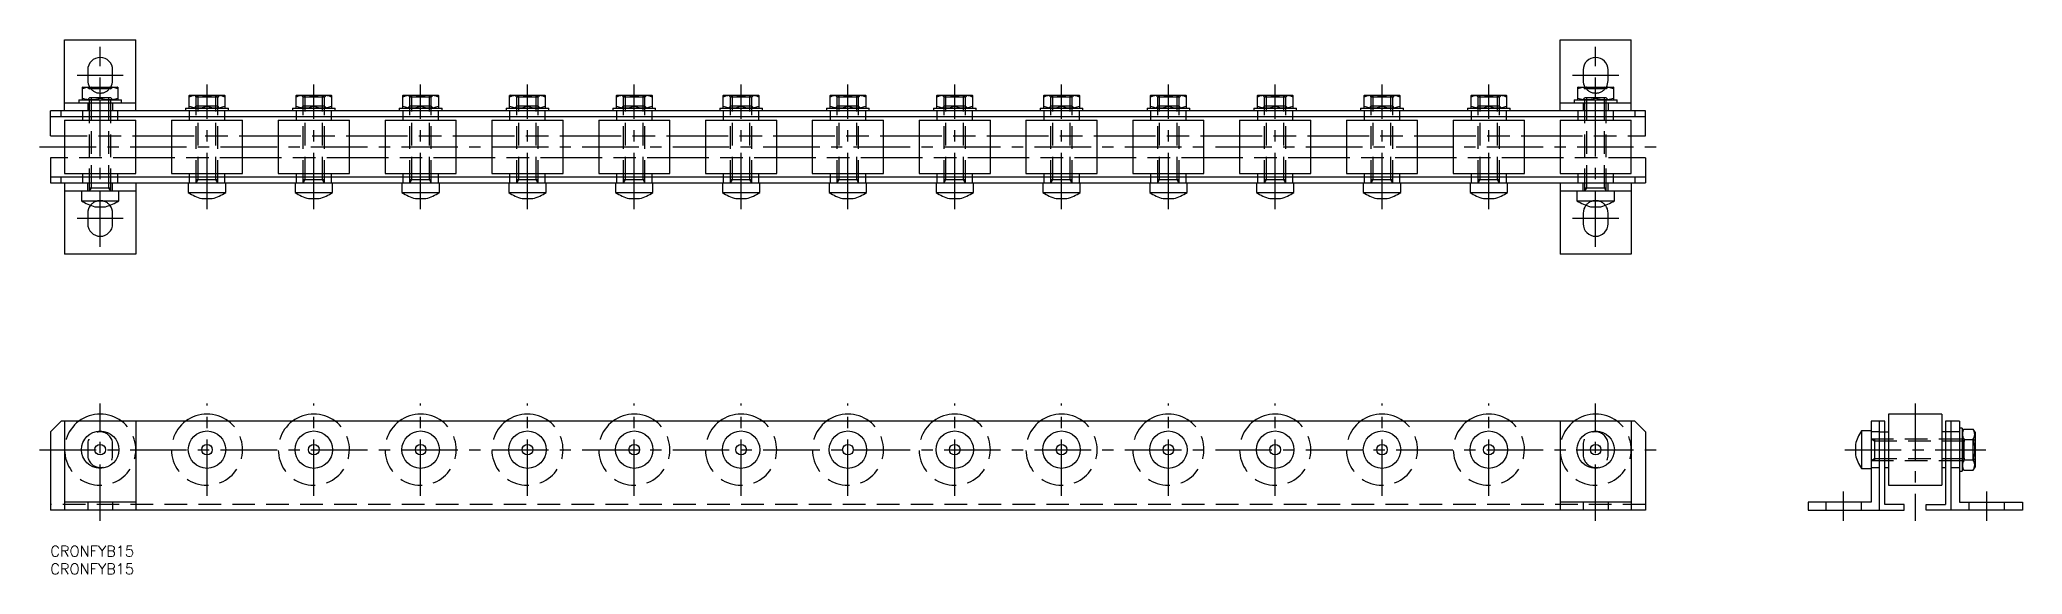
# Model space of a CAD drawing. Extents: x -3 to 554, y -8 to 142.
import ezdxf

# ---------------------------------------------------------------- set-up
doc = ezdxf.new("R2010")
doc.units = 0
doc.header["$LTSCALE"] = 0.5
doc.linetypes.add('CENTER', pattern=[50.8, 31.75, -6.35, 6.35, -6.35])
doc.linetypes.add('DASHED', pattern=[19.05, 12.7, -6.35])
for name, color, linetype in [('MSM_CENTER', 1, 'CENTER'), ('MSM_CONTINUOUS', 7, 'CONTINUOUS'), ('MSM_DASHED', 4, 'DASHED'), ('MSM_PART_NUMBER', 7, 'CONTINUOUS')]:
    doc.layers.add(name, color=color, linetype=linetype)
doc.styles.get("Standard").update_dxf_attribs({"font": 'txt.shx', "height": 3, "bigfont": 'bigfont.shx'})

# ---------------------------------------------------------------- blocks, each defined once
blk = doc.blocks.new('*U45')
at = {"layer": 'MSM_PART_NUMBER'}
blk.add_text('CRONFYB15', height=3, dxfattribs=at).set_placement((0, -3))
blk = doc.blocks.new('*U46')
at = {"layer": 'MSM_PART_NUMBER'}
blk.add_text('CRONFYB15', height=3, dxfattribs=at).set_placement((0, -8))

msp = doc.modelspace()

# ---------------------------------------------------------------- linework, layer by layer
at = {"layer": 'MSM_CENTER'}
for p, q in [((14, 83.91), (14, 140.11)), ((434, 83.91), (434, 140.11)), ((7.5, 132.11), (20.5, 132.11)), ((44, 94.51), (44, 129.51)), ((74, 94.51), (74, 129.51)), ((104, 94.51), (104, 129.51)), ((134, 94.51), (134, 129.51)), ((164, 94.51), (164, 129.51)), ((194, 94.51), (194, 129.51)), ((224, 94.51), (224, 129.51)), ((254, 94.51), (254, 129.51)), ((284, 94.51), (284, 129.51)), ((314, 94.51), (314, 129.51)), ((344, 94.51), (344, 129.51)), ((374, 94.51), (374, 129.51)), ((404, 94.51), (404, 129.51)), ((427.5, 132.11), (440.5, 132.11)), ((-3, 112.01), (451, 112.01)), ((20.5, 91.91), (7.5, 91.91)), ((440.5, 91.91), (427.5, 91.91)), ((14, 7), (14, 40)), ((44, 14), (44, 40)), ((74, 14), (74, 40)), ((104, 14), (104, 40)), ((134, 14), (134, 40)), ((164, 14), (164, 40)), ((194, 14), (194, 40)), ((224, 14), (224, 40)), ((254, 14), (254, 40)), ((284, 14), (284, 40)), ((314, 14), (314, 40)), ((344, 14), (344, 40)), ((374, 14), (374, 40)), ((404, 14), (404, 40)), ((434, 7), (434, 40)), ((523.74, 40), (523.74, 7)), ((-3, 27), (451, 27)), ((503.94, 27), (543.54, 27)), ((503.64, 7), (503.64, 15.3)), ((543.84, 7), (543.84, 15.3))]:
    msp.add_line(p, q, dxfattribs=at)
at = {"layer": 'MSM_CONTINUOUS'}
for p, q in [((4, 122.11), (4, 142.11)), ((4, 142.11), (24, 142.11)), ((24, 122.11), (24, 142.11)), ((424, 122.11), (424, 142.11)), ((424, 142.11), (444, 142.11)), ((444, 122.11), (444, 142.11)), ((9.1, 128.81), (9, 128.75)), ((9, 125.27), (9, 128.75)), ((9.1, 128.81), (18.9, 128.81)), ((10.5, 133.61), (10.5, 130.61)), ((14, 125.72), (14, 128.31)), ((17.5, 130.61), (17.5, 133.61)), ((19, 128.75), (18.9, 128.81)), ((19, 128.75), (19, 125.27)), ((429.1, 128.81), (429, 128.75)), ((429, 125.27), (429, 128.75)), ((429.1, 128.81), (438.9, 128.81)), ((430.5, 133.61), (430.5, 130.61)), ((434, 125.72), (434, 128.31)), ((437.5, 130.61), (437.5, 133.61)), ((439, 128.75), (438.9, 128.81)), ((439, 128.75), (439, 125.27)), ((4, 124.41), (24, 124.41)), ((8, 125.21), (8, 124.41)), ((8, 125.21), (20, 125.21)), ((9, 125.27), (9.1, 125.21)), ((18.9, 125.21), (19, 125.27)), ((20, 124.41), (20, 125.21)), ((38, 122.91), (38, 122.11)), ((38, 122.91), (50, 122.91)), ((39.1, 126.51), (39, 126.45)), ((39, 122.97), (39, 126.45)), ((39, 122.97), (39.1, 122.91)), ((39.1, 126.51), (48.9, 126.51)), ((44, 123.42), (44, 126.01)), ((49, 126.45), (48.9, 126.51)), ((48.9, 122.91), (49, 122.97)), ((49, 126.45), (49, 122.97)), ((50, 122.11), (50, 122.91)), ((68, 122.91), (68, 122.11)), ((68, 122.91), (80, 122.91)), ((69.1, 126.51), (69, 126.45)), ((69, 122.97), (69, 126.45)), ((69, 122.97), (69.1, 122.91)), ((69.1, 126.51), (78.9, 126.51)), ((74, 123.42), (74, 126.01)), ((79, 126.45), (78.9, 126.51)), ((78.9, 122.91), (79, 122.97)), ((79, 126.45), (79, 122.97)), ((80, 122.11), (80, 122.91)), ((98, 122.91), (98, 122.11)), ((98, 122.91), (110, 122.91)), ((99.1, 126.51), (99, 126.45)), ((99, 122.97), (99, 126.45)), ((99, 122.97), (99.1, 122.91)), ((99.1, 126.51), (108.9, 126.51)), ((104, 123.42), (104, 126.01)), ((109, 126.45), (108.9, 126.51)), ((108.9, 122.91), (109, 122.97)), ((109, 126.45), (109, 122.97)), ((110, 122.11), (110, 122.91)), ((128, 122.91), (128, 122.11)), ((128, 122.91), (140, 122.91)), ((129.1, 126.51), (129, 126.45)), ((129, 122.97), (129, 126.45)), ((129, 122.97), (129.1, 122.91)), ((129.1, 126.51), (138.9, 126.51)), ((134, 123.42), (134, 126.01)), ((139, 126.45), (138.9, 126.51)), ((138.9, 122.91), (139, 122.97)), ((139, 126.45), (139, 122.97)), ((140, 122.11), (140, 122.91)), ((158, 122.91), (158, 122.11)), ((158, 122.91), (170, 122.91)), ((159.1, 126.51), (159, 126.45)), ((159, 122.97), (159, 126.45)), ((159, 122.97), (159.1, 122.91)), ((159.1, 126.51), (168.9, 126.51)), ((164, 123.42), (164, 126.01)), ((169, 126.45), (168.9, 126.51)), ((168.9, 122.91), (169, 122.97)), ((169, 126.45), (169, 122.97)), ((170, 122.11), (170, 122.91)), ((188, 122.91), (188, 122.11)), ((188, 122.91), (200, 122.91)), ((189.1, 126.51), (189, 126.45)), ((189, 122.97), (189, 126.45)), ((189, 122.97), (189.1, 122.91)), ((189.1, 126.51), (198.9, 126.51)), ((194, 123.42), (194, 126.01)), ((199, 126.45), (198.9, 126.51)), ((198.9, 122.91), (199, 122.97)), ((199, 126.45), (199, 122.97)), ((200, 122.11), (200, 122.91)), ((218, 122.91), (218, 122.11)), ((218, 122.91), (230, 122.91)), ((219.1, 126.51), (219, 126.45)), ((219, 122.97), (219, 126.45)), ((219, 122.97), (219.1, 122.91)), ((219.1, 126.51), (228.9, 126.51)), ((224, 123.42), (224, 126.01)), ((229, 126.45), (228.9, 126.51)), ((228.9, 122.91), (229, 122.97)), ((229, 126.45), (229, 122.97)), ((230, 122.11), (230, 122.91)), ((248, 122.91), (248, 122.11)), ((248, 122.91), (260, 122.91)), ((249.1, 126.51), (249, 126.45)), ((249, 122.97), (249, 126.45)), ((249, 122.97), (249.1, 122.91)), ((249.1, 126.51), (258.9, 126.51)), ((254, 123.42), (254, 126.01)), ((259, 126.45), (258.9, 126.51)), ((258.9, 122.91), (259, 122.97)), ((259, 126.45), (259, 122.97)), ((260, 122.11), (260, 122.91)), ((278, 122.91), (278, 122.11)), ((278, 122.91), (290, 122.91)), ((279.1, 126.51), (279, 126.45)), ((279, 122.97), (279, 126.45)), ((279, 122.97), (279.1, 122.91)), ((279.1, 126.51), (288.9, 126.51)), ((284, 123.42), (284, 126.01)), ((289, 126.45), (288.9, 126.51)), ((288.9, 122.91), (289, 122.97)), ((289, 126.45), (289, 122.97)), ((290, 122.11), (290, 122.91)), ((308, 122.91), (308, 122.11)), ((308, 122.91), (320, 122.91)), ((309.1, 126.51), (309, 126.45)), ((309, 122.97), (309, 126.45)), ((309, 122.97), (309.1, 122.91)), ((309.1, 126.51), (318.9, 126.51)), ((314, 123.42), (314, 126.01)), ((319, 126.45), (318.9, 126.51)), ((318.9, 122.91), (319, 122.97)), ((319, 126.45), (319, 122.97)), ((320, 122.11), (320, 122.91)), ((338, 122.91), (338, 122.11)), ((338, 122.91), (350, 122.91)), ((339.1, 126.51), (339, 126.45)), ((339, 122.97), (339, 126.45)), ((339, 122.97), (339.1, 122.91)), ((339.1, 126.51), (348.9, 126.51)), ((344, 123.42), (344, 126.01)), ((349, 126.45), (348.9, 126.51)), ((348.9, 122.91), (349, 122.97)), ((349, 126.45), (349, 122.97)), ((350, 122.11), (350, 122.91)), ((368, 122.91), (368, 122.11)), ((368, 122.91), (380, 122.91)), ((369.1, 126.51), (369, 126.45)), ((369, 122.97), (369, 126.45)), ((369, 122.97), (369.1, 122.91)), ((369.1, 126.51), (378.9, 126.51)), ((374, 123.42), (374, 126.01)), ((379, 126.45), (378.9, 126.51)), ((378.9, 122.91), (379, 122.97)), ((379, 126.45), (379, 122.97)), ((380, 122.11), (380, 122.91)), ((398, 122.91), (398, 122.11)), ((398, 122.91), (410, 122.91)), ((399.1, 126.51), (399, 126.45)), ((399, 122.97), (399, 126.45)), ((399, 122.97), (399.1, 122.91)), ((399.1, 126.51), (408.9, 126.51)), ((404, 123.42), (404, 126.01)), ((409, 126.45), (408.9, 126.51)), ((408.9, 122.91), (409, 122.97)), ((409, 126.45), (409, 122.97)), ((410, 122.11), (410, 122.91)), ((424, 124.41), (444, 124.41)), ((428, 125.21), (428, 124.41)), ((428, 125.21), (440, 125.21)), ((429, 125.27), (429.1, 125.21)), ((438.9, 125.21), (439, 125.27)), ((440, 124.41), (440, 125.21)), ((0, 115.11), (0, 122.11)), ((448, 122.11), (0, 122.11)), ((0, 120.51), (448, 120.51)), ((3, 120.51), (3, 122.11)), ((4, 119.51), (4, 104.51)), ((4, 119.51), (24, 119.51)), ((9, 120.51), (9, 119.51)), ((19, 119.51), (19, 120.51)), ((24, 104.51), (24, 119.51)), ((34, 119.51), (34, 104.51)), ((34, 119.51), (54, 119.51)), ((39, 120.51), (39, 119.51)), ((49, 119.51), (49, 120.51)), ((54, 104.51), (54, 119.51)), ((64, 119.51), (64, 104.51)), ((64, 119.51), (84, 119.51)), ((69, 120.51), (69, 119.51)), ((79, 119.51), (79, 120.51)), ((84, 104.51), (84, 119.51)), ((94, 119.51), (94, 104.51)), ((94, 119.51), (114, 119.51)), ((99, 120.51), (99, 119.51)), ((109, 119.51), (109, 120.51)), ((114, 104.51), (114, 119.51)), ((124, 119.51), (124, 104.51)), ((124, 119.51), (144, 119.51)), ((129, 120.51), (129, 119.51)), ((139, 119.51), (139, 120.51)), ((144, 104.51), (144, 119.51)), ((154, 119.51), (154, 104.51)), ((154, 119.51), (174, 119.51)), ((159, 120.51), (159, 119.51)), ((169, 119.51), (169, 120.51)), ((174, 104.51), (174, 119.51)), ((184, 119.51), (184, 104.51)), ((184, 119.51), (204, 119.51)), ((189, 120.51), (189, 119.51)), ((199, 119.51), (199, 120.51)), ((204, 104.51), (204, 119.51)), ((214, 119.51), (214, 104.51)), ((214, 119.51), (234, 119.51)), ((219, 120.51), (219, 119.51)), ((229, 119.51), (229, 120.51)), ((234, 104.51), (234, 119.51)), ((244, 119.51), (244, 104.51)), ((244, 119.51), (264, 119.51)), ((249, 120.51), (249, 119.51)), ((259, 119.51), (259, 120.51)), ((264, 104.51), (264, 119.51)), ((274, 119.51), (274, 104.51)), ((274, 119.51), (294, 119.51)), ((279, 120.51), (279, 119.51)), ((289, 119.51), (289, 120.51)), ((294, 104.51), (294, 119.51)), ((304, 119.51), (304, 104.51)), ((304, 119.51), (324, 119.51)), ((309, 120.51), (309, 119.51)), ((319, 119.51), (319, 120.51)), ((324, 104.51), (324, 119.51)), ((334, 119.51), (334, 104.51)), ((334, 119.51), (354, 119.51)), ((339, 120.51), (339, 119.51)), ((349, 119.51), (349, 120.51)), ((354, 104.51), (354, 119.51)), ((364, 119.51), (364, 104.51)), ((364, 119.51), (384, 119.51)), ((369, 120.51), (369, 119.51)), ((379, 119.51), (379, 120.51)), ((384, 104.51), (384, 119.51)), ((394, 119.51), (394, 104.51)), ((394, 119.51), (414, 119.51)), ((399, 120.51), (399, 119.51)), ((409, 119.51), (409, 120.51)), ((414, 104.51), (414, 119.51)), ((424, 119.51), (424, 104.51)), ((424, 119.51), (444, 119.51)), ((429, 120.51), (429, 119.51)), ((439, 119.51), (439, 120.51)), ((444, 104.51), (444, 119.51)), ((445, 122.11), (445, 120.51)), ((448, 115.11), (448, 122.11)), ((0, 115.11), (4, 115.11)), ((24, 115.11), (34, 115.11)), ((54, 115.11), (64, 115.11)), ((84, 115.11), (94, 115.11)), ((114, 115.11), (124, 115.11)), ((144, 115.11), (154, 115.11)), ((174, 115.11), (184, 115.11)), ((204, 115.11), (214, 115.11)), ((234, 115.11), (244, 115.11)), ((264, 115.11), (274, 115.11)), ((294, 115.11), (304, 115.11)), ((324, 115.11), (334, 115.11)), ((354, 115.11), (364, 115.11)), ((384, 115.11), (394, 115.11)), ((414, 115.11), (424, 115.11)), ((444, 115.11), (448, 115.11)), ((0, 108.91), (0, 101.91)), ((4, 108.91), (0, 108.91)), ((34, 108.91), (24, 108.91)), ((64, 108.91), (54, 108.91)), ((94, 108.91), (84, 108.91)), ((124, 108.91), (114, 108.91)), ((154, 108.91), (144, 108.91)), ((184, 108.91), (174, 108.91)), ((214, 108.91), (204, 108.91)), ((244, 108.91), (234, 108.91)), ((274, 108.91), (264, 108.91)), ((304, 108.91), (294, 108.91)), ((334, 108.91), (324, 108.91)), ((364, 108.91), (354, 108.91)), ((394, 108.91), (384, 108.91)), ((424, 108.91), (414, 108.91)), ((448, 108.91), (444, 108.91)), ((448, 108.91), (448, 101.91)), ((448, 103.51), (0, 103.51)), ((0, 101.91), (448, 101.91)), ((3, 101.91), (3, 103.51)), ((4, 104.51), (24, 104.51)), ((4, 101.91), (4, 81.91)), ((9, 104.51), (9, 103.51)), ((19, 103.51), (19, 104.51)), ((24, 101.91), (24, 81.91)), ((34, 104.51), (54, 104.51)), ((38.75, 101.91), (38.75, 99.2)), ((39, 104.51), (39, 103.51)), ((49, 103.51), (49, 104.51)), ((49.25, 99.2), (49.25, 101.91)), ((64, 104.51), (84, 104.51)), ((68.75, 101.91), (68.75, 99.2)), ((69, 104.51), (69, 103.51)), ((79, 103.51), (79, 104.51)), ((79.25, 99.2), (79.25, 101.91)), ((94, 104.51), (114, 104.51)), ((98.75, 101.91), (98.75, 99.2)), ((99, 104.51), (99, 103.51)), ((109, 103.51), (109, 104.51)), ((109.25, 99.2), (109.25, 101.91)), ((124, 104.51), (144, 104.51)), ((128.75, 101.91), (128.75, 99.2)), ((129, 104.51), (129, 103.51)), ((139, 103.51), (139, 104.51)), ((139.25, 99.2), (139.25, 101.91)), ((154, 104.51), (174, 104.51)), ((158.75, 101.91), (158.75, 99.2)), ((159, 104.51), (159, 103.51)), ((169, 103.51), (169, 104.51)), ((169.25, 99.2), (169.25, 101.91)), ((184, 104.51), (204, 104.51)), ((188.75, 101.91), (188.75, 99.2)), ((189, 104.51), (189, 103.51)), ((199, 103.51), (199, 104.51)), ((199.25, 99.2), (199.25, 101.91)), ((214, 104.51), (234, 104.51)), ((218.75, 101.91), (218.75, 99.2)), ((219, 104.51), (219, 103.51)), ((229, 103.51), (229, 104.51)), ((229.25, 99.2), (229.25, 101.91)), ((244, 104.51), (264, 104.51)), ((248.75, 101.91), (248.75, 99.2)), ((249, 104.51), (249, 103.51)), ((259, 103.51), (259, 104.51)), ((259.25, 99.2), (259.25, 101.91)), ((274, 104.51), (294, 104.51)), ((278.75, 101.91), (278.75, 99.2)), ((279, 104.51), (279, 103.51)), ((289, 103.51), (289, 104.51)), ((289.25, 99.2), (289.25, 101.91)), ((304, 104.51), (324, 104.51)), ((308.75, 101.91), (308.75, 99.2)), ((309, 104.51), (309, 103.51)), ((319, 103.51), (319, 104.51)), ((319.25, 99.2), (319.25, 101.91)), ((334, 104.51), (354, 104.51)), ((338.75, 101.91), (338.75, 99.2)), ((339, 104.51), (339, 103.51)), ((349, 103.51), (349, 104.51)), ((349.25, 99.2), (349.25, 101.91)), ((364, 104.51), (384, 104.51)), ((368.75, 101.91), (368.75, 99.2)), ((369, 104.51), (369, 103.51)), ((379, 103.51), (379, 104.51)), ((379.25, 99.2), (379.25, 101.91)), ((394, 104.51), (414, 104.51)), ((398.75, 101.91), (398.75, 99.2)), ((399, 104.51), (399, 103.51)), ((409, 103.51), (409, 104.51)), ((409.25, 99.2), (409.25, 101.91)), ((424, 104.51), (444, 104.51)), ((424, 101.91), (424, 81.91)), ((429, 104.51), (429, 103.51)), ((439, 103.51), (439, 104.51)), ((444, 101.91), (444, 81.91)), ((445, 103.51), (445, 101.91)), ((24, 99.61), (4, 99.61)), ((8.75, 99.61), (8.75, 96.9)), ((8.75, 96.9), (19.25, 96.9)), ((12.51, 95.21), (15.49, 95.21)), ((19.25, 96.9), (19.25, 99.61)), ((38.75, 99.2), (49.25, 99.2)), ((42.51, 97.51), (45.49, 97.51)), ((68.75, 99.2), (79.25, 99.2)), ((72.51, 97.51), (75.49, 97.51)), ((98.75, 99.2), (109.25, 99.2)), ((102.51, 97.51), (105.49, 97.51)), ((128.75, 99.2), (139.25, 99.2)), ((132.51, 97.51), (135.49, 97.51)), ((158.75, 99.2), (169.25, 99.2)), ((162.51, 97.51), (165.49, 97.51)), ((188.75, 99.2), (199.25, 99.2)), ((192.51, 97.51), (195.49, 97.51)), ((218.75, 99.2), (229.25, 99.2)), ((222.51, 97.51), (225.49, 97.51)), ((248.75, 99.2), (259.25, 99.2)), ((252.51, 97.51), (255.49, 97.51)), ((278.75, 99.2), (289.25, 99.2)), ((282.51, 97.51), (285.49, 97.51)), ((308.75, 99.2), (319.25, 99.2)), ((312.51, 97.51), (315.49, 97.51)), ((338.75, 99.2), (349.25, 99.2)), ((342.51, 97.51), (345.49, 97.51)), ((368.75, 99.2), (379.25, 99.2)), ((372.51, 97.51), (375.49, 97.51)), ((398.75, 99.2), (409.25, 99.2)), ((402.51, 97.51), (405.49, 97.51)), ((444, 99.61), (424, 99.61)), ((428.75, 99.61), (428.75, 96.9)), ((428.75, 96.9), (439.25, 96.9)), ((432.51, 95.21), (435.49, 95.21)), ((439.25, 96.9), (439.25, 99.61)), ((10.5, 93.41), (10.5, 90.41)), ((17.5, 90.41), (17.5, 93.41)), ((430.5, 93.41), (430.5, 90.41)), ((437.5, 90.41), (437.5, 93.41)), ((24, 81.91), (4, 81.91)), ((444, 81.91), (424, 81.91)), ((0, 32), (3, 35)), ((445, 35), (3, 35)), ((4, 35), (4, 10)), ((24, 35), (24, 10)), ((424, 35), (424, 10)), ((444, 35), (444, 10)), ((445, 35), (448, 32)), ((515.24, 35), (511.34, 35)), ((511.34, 35), (511.34, 12.3)), ((513.64, 35), (513.64, 10)), ((515.24, 11.6), (515.24, 35)), ((516.24, 37), (516.24, 17)), ((531.24, 37), (516.24, 37)), ((531.24, 37), (531.24, 17)), ((532.24, 35), (532.24, 11.6)), ((536.14, 35), (532.24, 35)), ((533.84, 10), (533.84, 35)), ((536.14, 35), (536.14, 12.3)), ((0, 32), (0, 10)), ((448, 32), (448, 10)), ((506.94, 28.49), (506.94, 25.51)), ((508.63, 32.25), (508.63, 21.75)), ((511.34, 32.25), (508.63, 32.25)), ((513.64, 32), (516.24, 32)), ((533.84, 32), (531.24, 32)), ((536.94, 33), (536.14, 33)), ((536.94, 33), (536.94, 21)), ((537.44, 32.77), (536.94, 31.9)), ((537.44, 32.77), (540.03, 32.77)), ((537.44, 29.89), (540.03, 29.89)), ((540.54, 31.9), (540.03, 32.77)), ((540.54, 31.9), (540.54, 22.1)), ((537.44, 24.11), (540.03, 24.11)), ((508.63, 21.75), (511.34, 21.75)), ((515.24, 22), (516.24, 22)), ((516.24, 17), (531.24, 17)), ((531.24, 22), (532.24, 22)), ((536.14, 21), (536.94, 21)), ((536.94, 22.1), (537.44, 21.23)), ((537.44, 21.23), (540.03, 21.23)), ((540.03, 21.23), (540.54, 22.1)), ((24, 12.3), (4, 12.3)), ((444, 12.3), (424, 12.3)), ((511.34, 12.3), (493.64, 12.3)), ((493.64, 12.3), (493.64, 10)), ((520.64, 11.6), (515.24, 11.6)), ((520.64, 10), (520.64, 11.6)), ((526.84, 11.6), (532.24, 11.6)), ((526.84, 10), (526.84, 11.6)), ((536.14, 12.3), (553.84, 12.3)), ((553.84, 12.3), (553.84, 10)), ((448, 10), (0, 10)), ((493.64, 10), (520.64, 10)), ((553.84, 10), (526.84, 10))]:
    msp.add_line(p, q, dxfattribs=at)
for centre, radius in [((14, 27), 5.25), ((14, 27), 1.49), ((44, 27), 5.25), ((44, 27), 1.49), ((74, 27), 5.25), ((74, 27), 1.49), ((104, 27), 5.25), ((104, 27), 1.49), ((134, 27), 5.25), ((134, 27), 1.49), ((164, 27), 5.25), ((164, 27), 1.49), ((194, 27), 5.25), ((194, 27), 1.49), ((224, 27), 5.25), ((224, 27), 1.49), ((254, 27), 5.25), ((254, 27), 1.49), ((284, 27), 5.25), ((284, 27), 1.49), ((314, 27), 5.25), ((314, 27), 1.49), ((344, 27), 5.25), ((344, 27), 1.49), ((374, 27), 5.25), ((374, 27), 1.49), ((404, 27), 5.25), ((404, 27), 1.49), ((434, 27), 5.25), ((434, 27), 1.49)]:
    msp.add_circle(centre, radius, dxfattribs=at)
for centre, radius, start, end in [((14, 133.61), 3.5, 0, 180), ((434, 133.61), 3.5, 0, 180), ((11.5, 121.38), 7.37, 70.1592, 109.8408), ((14, 130.61), 3.5, 180, 210.9497), ((16.5, 121.38), 7.37, 70.1592, 109.8408), ((14, 130.61), 3.5, 329.0503, 0), ((431.5, 121.38), 7.37, 70.1592, 109.8408), ((434, 130.61), 3.5, 180, 210.9497), ((436.5, 121.38), 7.37, 70.1592, 109.8408), ((434, 130.61), 3.5, 329.0503, 0), ((11.5, 132.64), 7.37, 250.1592, 289.8408), ((16.5, 132.64), 7.37, 250.1592, 289.8408), ((41.5, 119.08), 7.37, 70.1592, 109.8408), ((41.5, 130.34), 7.37, 250.1592, 289.8408), ((46.5, 119.08), 7.37, 70.1592, 109.8408), ((46.5, 130.34), 7.37, 250.1592, 289.8408), ((71.5, 119.08), 7.37, 70.1592, 109.8408), ((71.5, 130.34), 7.37, 250.1592, 289.8408), ((76.5, 119.08), 7.37, 70.1592, 109.8408), ((76.5, 130.34), 7.37, 250.1592, 289.8408), ((101.5, 119.08), 7.37, 70.1592, 109.8408), ((101.5, 130.34), 7.37, 250.1592, 289.8408), ((106.5, 119.08), 7.37, 70.1592, 109.8408), ((106.5, 130.34), 7.37, 250.1592, 289.8408), ((131.5, 119.08), 7.37, 70.1592, 109.8408), ((131.5, 130.34), 7.37, 250.1592, 289.8408), ((136.5, 119.08), 7.37, 70.1592, 109.8408), ((136.5, 130.34), 7.37, 250.1592, 289.8408), ((161.5, 119.08), 7.37, 70.1592, 109.8408), ((161.5, 130.34), 7.37, 250.1592, 289.8408), ((166.5, 119.08), 7.37, 70.1592, 109.8408), ((166.5, 130.34), 7.37, 250.1592, 289.8408), ((191.5, 119.08), 7.37, 70.1592, 109.8408), ((191.5, 130.34), 7.37, 250.1592, 289.8408), ((196.5, 119.08), 7.37, 70.1592, 109.8408), ((196.5, 130.34), 7.37, 250.1592, 289.8408), ((221.5, 119.08), 7.37, 70.1592, 109.8408), ((221.5, 130.34), 7.37, 250.1592, 289.8408), ((226.5, 119.08), 7.37, 70.1592, 109.8408), ((226.5, 130.34), 7.37, 250.1592, 289.8408), ((251.5, 119.08), 7.37, 70.1592, 109.8408), ((251.5, 130.34), 7.37, 250.1592, 289.8408), ((256.5, 119.08), 7.37, 70.1592, 109.8408), ((256.5, 130.34), 7.37, 250.1592, 289.8408), ((281.5, 119.08), 7.37, 70.1592, 109.8408), ((281.5, 130.34), 7.37, 250.1592, 289.8408), ((286.5, 119.08), 7.37, 70.1592, 109.8408), ((286.5, 130.34), 7.37, 250.1592, 289.8408), ((311.5, 119.08), 7.37, 70.1592, 109.8408), ((311.5, 130.34), 7.37, 250.1592, 289.8408), ((316.5, 119.08), 7.37, 70.1592, 109.8408), ((316.5, 130.34), 7.37, 250.1592, 289.8408), ((341.5, 119.08), 7.37, 70.1592, 109.8408), ((341.5, 130.34), 7.37, 250.1592, 289.8408), ((346.5, 119.08), 7.37, 70.1592, 109.8408), ((346.5, 130.34), 7.37, 250.1592, 289.8408), ((371.5, 119.08), 7.37, 70.1592, 109.8408), ((371.5, 130.34), 7.37, 250.1592, 289.8408), ((376.5, 119.08), 7.37, 70.1592, 109.8408), ((376.5, 130.34), 7.37, 250.1592, 289.8408), ((401.5, 119.08), 7.37, 70.1592, 109.8408), ((401.5, 130.34), 7.37, 250.1592, 289.8408), ((406.5, 119.08), 7.37, 70.1592, 109.8408), ((406.5, 130.34), 7.37, 250.1592, 289.8408), ((431.5, 132.64), 7.37, 250.1592, 289.8408), ((436.5, 132.64), 7.37, 250.1592, 289.8408), ((15.54, 106.95), 12.12, 235.9445, 255.5214), ((14, 93.41), 3.5, 141.2477, 180), ((12.46, 106.95), 12.12, 284.4786, 304.0555), ((14, 93.41), 3.5, 0, 38.7523), ((45.54, 109.25), 12.12, 235.9445, 255.5214), ((42.46, 109.25), 12.12, 284.4786, 304.0555), ((75.54, 109.25), 12.12, 235.9445, 255.5214), ((72.46, 109.25), 12.12, 284.4786, 304.0555), ((105.54, 109.25), 12.12, 235.9445, 255.5214), ((102.46, 109.25), 12.12, 284.4786, 304.0555), ((135.54, 109.25), 12.12, 235.9445, 255.5214), ((132.46, 109.25), 12.12, 284.4786, 304.0555), ((165.54, 109.25), 12.12, 235.9445, 255.5214), ((162.46, 109.25), 12.12, 284.4786, 304.0555), ((195.54, 109.25), 12.12, 235.9445, 255.5214), ((192.46, 109.25), 12.12, 284.4786, 304.0555), ((225.54, 109.25), 12.12, 235.9445, 255.5214), ((222.46, 109.25), 12.12, 284.4786, 304.0555), ((255.54, 109.25), 12.12, 235.9445, 255.5214), ((252.46, 109.25), 12.12, 284.4786, 304.0555), ((285.54, 109.25), 12.12, 235.9445, 255.5214), ((282.46, 109.25), 12.12, 284.4786, 304.0555), ((315.54, 109.25), 12.12, 235.9445, 255.5214), ((312.46, 109.25), 12.12, 284.4786, 304.0555), ((345.54, 109.25), 12.12, 235.9445, 255.5214), ((342.46, 109.25), 12.12, 284.4786, 304.0555), ((375.54, 109.25), 12.12, 235.9445, 255.5214), ((372.46, 109.25), 12.12, 284.4786, 304.0555), ((405.54, 109.25), 12.12, 235.9445, 255.5214), ((402.46, 109.25), 12.12, 284.4786, 304.0555), ((435.54, 106.95), 12.12, 235.9445, 255.5214), ((434, 93.41), 3.5, 141.2477, 180), ((432.46, 106.95), 12.12, 284.4786, 304.0555), ((434, 93.41), 3.5, 0, 38.7523), ((14, 90.41), 3.5, 180, 0), ((434, 90.41), 3.5, 180, 0), ((14, 27), 10, 53.1301, 126.8699), ((44, 27), 10, 53.1301, 126.8699), ((74, 27), 10, 53.1301, 126.8699), ((104, 27), 10, 53.1301, 126.8699), ((134, 27), 10, 53.1301, 126.8699), ((164, 27), 10, 53.1301, 126.8699), ((194, 27), 10, 53.1301, 126.8699), ((224, 27), 10, 53.1301, 126.8699), ((254, 27), 10, 53.1301, 126.8699), ((284, 27), 10, 53.1301, 126.8699), ((314, 27), 10, 53.1301, 126.8699), ((344, 27), 10, 53.1301, 126.8699), ((374, 27), 10, 53.1301, 126.8699), ((404, 27), 10, 53.1301, 126.8699), ((434, 27), 10, 53.1301, 126.8699), ((518.67, 25.46), 12.12, 145.9445, 165.5214), ((539.55, 31.33), 2.56, 154.3574, 214.3573), ((546.6, 27), 9.61, 162.5124, 197.4876), ((537.92, 31.33), 2.56, 325.6427, 25.6426), ((530.87, 27), 9.61, 342.5124, 17.4876), ((518.67, 28.54), 12.12, 194.4786, 214.0555), ((539.55, 22.67), 2.56, 145.6427, 205.6426), ((537.92, 22.67), 2.56, 334.3574, 34.3573)]:
    msp.add_arc(centre, radius, start, end, dxfattribs=at)
at = {"layer": 'MSM_DASHED'}
for p, q in [((10.46, 128.81), (11, 128.27)), ((11.54, 128.81), (11, 128.27)), ((17, 128.27), (11, 128.27)), ((11, 99.61), (11, 128.27)), ((11.54, 100.55), (11.54, 128.81)), ((16.46, 128.81), (17, 128.27)), ((16.46, 100.55), (16.46, 128.81)), ((17.54, 128.81), (17, 128.27)), ((17, 99.61), (17, 128.27)), ((430.46, 128.81), (431, 128.27)), ((431.54, 128.81), (431, 128.27)), ((431, 99.61), (431, 128.27)), ((437, 128.27), (431, 128.27)), ((431.54, 100.55), (431.54, 128.81)), ((436.46, 100.55), (436.46, 128.81)), ((436.46, 128.81), (437, 128.27)), ((437.54, 128.81), (437, 128.27)), ((437, 99.61), (437, 128.27)), ((10.46, 125.21), (11, 125.75)), ((10.5, 124.41), (10.5, 122.11)), ((17, 125.75), (11, 125.75)), ((17.54, 125.21), (17, 125.75)), ((17.5, 124.41), (17.5, 122.11)), ((40.46, 126.51), (41, 125.97)), ((40.46, 122.91), (41, 123.45)), ((41.54, 126.51), (41, 125.97)), ((47, 125.97), (41, 125.97)), ((41, 101.91), (41, 125.97)), ((47, 123.45), (41, 123.45)), ((41.54, 102.85), (41.54, 126.51)), ((46.46, 126.51), (47, 125.97)), ((46.46, 102.85), (46.46, 126.51)), ((47.54, 126.51), (47, 125.97)), ((47, 101.91), (47, 125.97)), ((47.54, 122.91), (47, 123.45)), ((70.46, 126.51), (71, 125.97)), ((70.46, 122.91), (71, 123.45)), ((71.54, 126.51), (71, 125.97)), ((77, 125.97), (71, 125.97)), ((71, 101.91), (71, 125.97)), ((77, 123.45), (71, 123.45)), ((71.54, 102.85), (71.54, 126.51)), ((76.46, 126.51), (77, 125.97)), ((76.46, 102.85), (76.46, 126.51)), ((77.54, 126.51), (77, 125.97)), ((77, 101.91), (77, 125.97)), ((77.54, 122.91), (77, 123.45)), ((100.46, 126.51), (101, 125.97)), ((100.46, 122.91), (101, 123.45)), ((101.54, 126.51), (101, 125.97)), ((107, 125.97), (101, 125.97)), ((101, 101.91), (101, 125.97)), ((107, 123.45), (101, 123.45)), ((101.54, 102.85), (101.54, 126.51)), ((106.46, 126.51), (107, 125.97)), ((106.46, 102.85), (106.46, 126.51)), ((107.54, 126.51), (107, 125.97)), ((107, 101.91), (107, 125.97)), ((107.54, 122.91), (107, 123.45)), ((130.46, 126.51), (131, 125.97)), ((130.46, 122.91), (131, 123.45)), ((131.54, 126.51), (131, 125.97)), ((137, 125.97), (131, 125.97)), ((131, 101.91), (131, 125.97)), ((137, 123.45), (131, 123.45)), ((131.54, 102.85), (131.54, 126.51)), ((136.46, 126.51), (137, 125.97)), ((136.46, 102.85), (136.46, 126.51)), ((137.54, 126.51), (137, 125.97)), ((137, 101.91), (137, 125.97)), ((137.54, 122.91), (137, 123.45)), ((160.46, 126.51), (161, 125.97)), ((160.46, 122.91), (161, 123.45)), ((161.54, 126.51), (161, 125.97)), ((167, 125.97), (161, 125.97)), ((161, 101.91), (161, 125.97)), ((167, 123.45), (161, 123.45)), ((161.54, 102.85), (161.54, 126.51)), ((166.46, 126.51), (167, 125.97)), ((166.46, 102.85), (166.46, 126.51)), ((167.54, 126.51), (167, 125.97)), ((167, 101.91), (167, 125.97)), ((167.54, 122.91), (167, 123.45)), ((190.46, 126.51), (191, 125.97)), ((190.46, 122.91), (191, 123.45)), ((191.54, 126.51), (191, 125.97)), ((197, 125.97), (191, 125.97)), ((191, 101.91), (191, 125.97)), ((197, 123.45), (191, 123.45)), ((191.54, 102.85), (191.54, 126.51)), ((196.46, 126.51), (197, 125.97)), ((196.46, 102.85), (196.46, 126.51)), ((197.54, 126.51), (197, 125.97)), ((197, 101.91), (197, 125.97)), ((197.54, 122.91), (197, 123.45)), ((220.46, 126.51), (221, 125.97)), ((220.46, 122.91), (221, 123.45)), ((221.54, 126.51), (221, 125.97)), ((227, 125.97), (221, 125.97)), ((221, 101.91), (221, 125.97)), ((227, 123.45), (221, 123.45)), ((221.54, 102.85), (221.54, 126.51)), ((226.46, 126.51), (227, 125.97)), ((226.46, 102.85), (226.46, 126.51)), ((227.54, 126.51), (227, 125.97)), ((227, 101.91), (227, 125.97)), ((227.54, 122.91), (227, 123.45)), ((250.46, 126.51), (251, 125.97)), ((250.46, 122.91), (251, 123.45)), ((251.54, 126.51), (251, 125.97)), ((257, 125.97), (251, 125.97)), ((251, 101.91), (251, 125.97)), ((257, 123.45), (251, 123.45)), ((251.54, 102.85), (251.54, 126.51)), ((256.46, 126.51), (257, 125.97)), ((256.46, 102.85), (256.46, 126.51)), ((257.54, 126.51), (257, 125.97)), ((257, 101.91), (257, 125.97)), ((257.54, 122.91), (257, 123.45)), ((280.46, 126.51), (281, 125.97)), ((280.46, 122.91), (281, 123.45)), ((281.54, 126.51), (281, 125.97)), ((287, 125.97), (281, 125.97)), ((281, 101.91), (281, 125.97)), ((287, 123.45), (281, 123.45)), ((281.54, 102.85), (281.54, 126.51)), ((286.46, 126.51), (287, 125.97)), ((286.46, 102.85), (286.46, 126.51)), ((287.54, 126.51), (287, 125.97)), ((287, 101.91), (287, 125.97)), ((287.54, 122.91), (287, 123.45)), ((310.46, 126.51), (311, 125.97)), ((310.46, 122.91), (311, 123.45)), ((311.54, 126.51), (311, 125.97)), ((317, 125.97), (311, 125.97)), ((311, 101.91), (311, 125.97)), ((317, 123.45), (311, 123.45)), ((311.54, 102.85), (311.54, 126.51)), ((316.46, 126.51), (317, 125.97)), ((316.46, 102.85), (316.46, 126.51)), ((317.54, 126.51), (317, 125.97)), ((317, 101.91), (317, 125.97)), ((317.54, 122.91), (317, 123.45)), ((340.46, 126.51), (341, 125.97)), ((340.46, 122.91), (341, 123.45)), ((341.54, 126.51), (341, 125.97)), ((347, 125.97), (341, 125.97)), ((341, 101.91), (341, 125.97)), ((347, 123.45), (341, 123.45)), ((341.54, 102.85), (341.54, 126.51)), ((346.46, 126.51), (347, 125.97)), ((346.46, 102.85), (346.46, 126.51)), ((347.54, 126.51), (347, 125.97)), ((347, 101.91), (347, 125.97)), ((347.54, 122.91), (347, 123.45)), ((370.46, 126.51), (371, 125.97)), ((370.46, 122.91), (371, 123.45)), ((371.54, 126.51), (371, 125.97)), ((377, 125.97), (371, 125.97)), ((371, 101.91), (371, 125.97)), ((377, 123.45), (371, 123.45)), ((371.54, 102.85), (371.54, 126.51)), ((376.46, 126.51), (377, 125.97)), ((376.46, 102.85), (376.46, 126.51)), ((377.54, 126.51), (377, 125.97)), ((377, 101.91), (377, 125.97)), ((377.54, 122.91), (377, 123.45)), ((400.46, 126.51), (401, 125.97)), ((400.46, 122.91), (401, 123.45)), ((401.54, 126.51), (401, 125.97)), ((407, 125.97), (401, 125.97)), ((401, 101.91), (401, 125.97)), ((407, 123.45), (401, 123.45)), ((401.54, 102.85), (401.54, 126.51)), ((406.46, 126.51), (407, 125.97)), ((406.46, 102.85), (406.46, 126.51)), ((407.54, 126.51), (407, 125.97)), ((407, 101.91), (407, 125.97)), ((407.54, 122.91), (407, 123.45)), ((430.46, 125.21), (431, 125.75)), ((430.5, 124.41), (430.5, 122.11)), ((437, 125.75), (431, 125.75)), ((437.54, 125.21), (437, 125.75)), ((437.5, 124.41), (437.5, 122.11)), ((9, 122.11), (9, 120.51)), ((19, 120.51), (19, 122.11)), ((39, 122.11), (39, 120.51)), ((49, 120.51), (49, 122.11)), ((69, 122.11), (69, 120.51)), ((79, 120.51), (79, 122.11)), ((99, 122.11), (99, 120.51)), ((109, 120.51), (109, 122.11)), ((129, 122.11), (129, 120.51)), ((139, 120.51), (139, 122.11)), ((159, 122.11), (159, 120.51)), ((169, 120.51), (169, 122.11)), ((189, 122.11), (189, 120.51)), ((199, 120.51), (199, 122.11)), ((219, 122.11), (219, 120.51)), ((229, 120.51), (229, 122.11)), ((249, 122.11), (249, 120.51)), ((259, 120.51), (259, 122.11)), ((279, 122.11), (279, 120.51)), ((289, 120.51), (289, 122.11)), ((309, 122.11), (309, 120.51)), ((319, 120.51), (319, 122.11)), ((339, 122.11), (339, 120.51)), ((349, 120.51), (349, 122.11)), ((369, 122.11), (369, 120.51)), ((379, 120.51), (379, 122.11)), ((399, 122.11), (399, 120.51)), ((409, 120.51), (409, 122.11)), ((429, 122.11), (429, 120.51)), ((439, 120.51), (439, 122.11)), ((4, 115.11), (24, 115.11)), ((34, 115.11), (54, 115.11)), ((64, 115.11), (84, 115.11)), ((94, 115.11), (114, 115.11)), ((124, 115.11), (144, 115.11)), ((154, 115.11), (174, 115.11)), ((184, 115.11), (204, 115.11)), ((214, 115.11), (234, 115.11)), ((244, 115.11), (264, 115.11)), ((274, 115.11), (294, 115.11)), ((304, 115.11), (324, 115.11)), ((334, 115.11), (354, 115.11)), ((364, 115.11), (384, 115.11)), ((394, 115.11), (414, 115.11)), ((424, 115.11), (444, 115.11)), ((24, 108.91), (4, 108.91)), ((54, 108.91), (34, 108.91)), ((84, 108.91), (64, 108.91)), ((114, 108.91), (94, 108.91)), ((144, 108.91), (124, 108.91)), ((174, 108.91), (154, 108.91)), ((204, 108.91), (184, 108.91)), ((234, 108.91), (214, 108.91)), ((264, 108.91), (244, 108.91)), ((294, 108.91), (274, 108.91)), ((324, 108.91), (304, 108.91)), ((354, 108.91), (334, 108.91)), ((384, 108.91), (364, 108.91)), ((414, 108.91), (394, 108.91)), ((444, 108.91), (424, 108.91)), ((9, 103.51), (9, 101.91)), ((10.5, 99.61), (10.5, 101.91)), ((11, 100.55), (17, 100.55)), ((11, 99.61), (11.54, 100.55)), ((17, 99.61), (16.46, 100.55)), ((17.5, 99.61), (17.5, 101.91)), ((19, 101.91), (19, 103.51)), ((39, 103.51), (39, 101.91)), ((41, 102.85), (47, 102.85)), ((41, 101.91), (41.54, 102.85)), ((47, 101.91), (46.46, 102.85)), ((49, 101.91), (49, 103.51)), ((69, 103.51), (69, 101.91)), ((71, 102.85), (77, 102.85)), ((71, 101.91), (71.54, 102.85)), ((77, 101.91), (76.46, 102.85)), ((79, 101.91), (79, 103.51)), ((99, 103.51), (99, 101.91)), ((101, 102.85), (107, 102.85)), ((101, 101.91), (101.54, 102.85)), ((107, 101.91), (106.46, 102.85)), ((109, 101.91), (109, 103.51)), ((129, 103.51), (129, 101.91)), ((131, 102.85), (137, 102.85)), ((131, 101.91), (131.54, 102.85)), ((137, 101.91), (136.46, 102.85)), ((139, 101.91), (139, 103.51)), ((159, 103.51), (159, 101.91)), ((161, 102.85), (167, 102.85)), ((161, 101.91), (161.54, 102.85)), ((167, 101.91), (166.46, 102.85)), ((169, 101.91), (169, 103.51)), ((189, 103.51), (189, 101.91)), ((191, 102.85), (197, 102.85)), ((191, 101.91), (191.54, 102.85)), ((197, 101.91), (196.46, 102.85)), ((199, 101.91), (199, 103.51)), ((219, 103.51), (219, 101.91)), ((221, 102.85), (227, 102.85)), ((221, 101.91), (221.54, 102.85)), ((227, 101.91), (226.46, 102.85)), ((229, 101.91), (229, 103.51)), ((249, 103.51), (249, 101.91)), ((251, 102.85), (257, 102.85)), ((251, 101.91), (251.54, 102.85)), ((257, 101.91), (256.46, 102.85)), ((259, 101.91), (259, 103.51)), ((279, 103.51), (279, 101.91)), ((281, 102.85), (287, 102.85)), ((281, 101.91), (281.54, 102.85)), ((287, 101.91), (286.46, 102.85)), ((289, 101.91), (289, 103.51)), ((309, 103.51), (309, 101.91)), ((311, 102.85), (317, 102.85)), ((311, 101.91), (311.54, 102.85)), ((317, 101.91), (316.46, 102.85)), ((319, 101.91), (319, 103.51)), ((339, 103.51), (339, 101.91)), ((341, 102.85), (347, 102.85)), ((341, 101.91), (341.54, 102.85)), ((347, 101.91), (346.46, 102.85)), ((349, 101.91), (349, 103.51)), ((369, 103.51), (369, 101.91)), ((371, 102.85), (377, 102.85)), ((371, 101.91), (371.54, 102.85)), ((377, 101.91), (376.46, 102.85)), ((379, 101.91), (379, 103.51)), ((399, 103.51), (399, 101.91)), ((401, 102.85), (407, 102.85)), ((401, 101.91), (401.54, 102.85)), ((407, 101.91), (406.46, 102.85)), ((409, 101.91), (409, 103.51)), ((429, 103.51), (429, 101.91)), ((430.5, 99.61), (430.5, 101.91)), ((431, 99.61), (431.54, 100.55)), ((431, 100.55), (437, 100.55)), ((437, 99.61), (436.46, 100.55)), ((437.5, 99.61), (437.5, 101.91)), ((439, 101.91), (439, 103.51)), ((10.5, 28.5), (10.5, 25.5)), ((17.5, 25.5), (17.5, 28.5)), ((430.5, 28.5), (430.5, 25.5)), ((437.5, 25.5), (437.5, 28.5)), ((513.64, 32), (511.34, 32)), ((511.34, 30), (540, 30)), ((511.34, 30), (512.27, 29.46)), ((512.27, 30), (512.27, 24)), ((512.27, 29.46), (540.54, 29.46)), ((536.14, 32), (533.84, 32)), ((536.94, 30.54), (537.48, 30)), ((537.48, 24), (537.48, 30)), ((540.54, 30.54), (540, 30)), ((540, 24), (540, 30)), ((540.54, 29.46), (540, 30)), ((511.34, 24), (512.27, 24.54)), ((511.34, 24), (540, 24)), ((512.27, 24.54), (540.54, 24.54)), ((536.94, 23.46), (537.48, 24)), ((540.54, 24.54), (540, 24)), ((540.54, 23.46), (540, 24)), ((511.34, 22), (513.64, 22)), ((533.84, 22), (536.14, 22)), ((448, 11.6), (0, 11.6)), ((10.5, 12.3), (10.5, 10)), ((17.5, 12.3), (17.5, 10)), ((430.5, 12.3), (430.5, 10)), ((437.5, 12.3), (437.5, 10)), ((498.64, 12.3), (498.64, 10)), ((508.64, 10), (508.64, 12.3)), ((538.84, 12.3), (538.84, 10)), ((548.84, 10), (548.84, 12.3))]:
    msp.add_line(p, q, dxfattribs=at)
for centre, radius, start, end in [((14, 130.61), 3.5, 210.9497, 329.0503), ((434, 130.61), 3.5, 210.9497, 329.0503), ((14, 93.41), 3.5, 38.7523, 141.2477), ((434, 93.41), 3.5, 38.7523, 141.2477), ((14, 27), 10, 126.8699, 53.1301), ((44, 27), 10, 126.8699, 53.1301), ((74, 27), 10, 126.8699, 53.1301), ((104, 27), 10, 126.8699, 53.1301), ((134, 27), 10, 126.8699, 53.1301), ((164, 27), 10, 126.8699, 53.1301), ((194, 27), 10, 126.8699, 53.1301), ((224, 27), 10, 126.8699, 53.1301), ((254, 27), 10, 126.8699, 53.1301), ((284, 27), 10, 126.8699, 53.1301), ((314, 27), 10, 126.8699, 53.1301), ((344, 27), 10, 126.8699, 53.1301), ((374, 27), 10, 126.8699, 53.1301), ((404, 27), 10, 126.8699, 53.1301), ((434, 27), 10, 126.8699, 53.1301), ((14, 28.5), 3.5, 0, 180), ((434, 28.5), 3.5, 0, 180), ((14, 25.5), 3.5, 180, 0), ((434, 25.5), 3.5, 180, 0)]:
    msp.add_arc(centre, radius, start, end, dxfattribs=at)

# ---------------------------------------------------------------- block references
at = {"layer": 'MSM_CONTINUOUS'}
for name in ['*U45', '*U46']:
    msp.add_blockref(name, (0, 0), dxfattribs=at)

doc.saveas('drawing.dxf')
